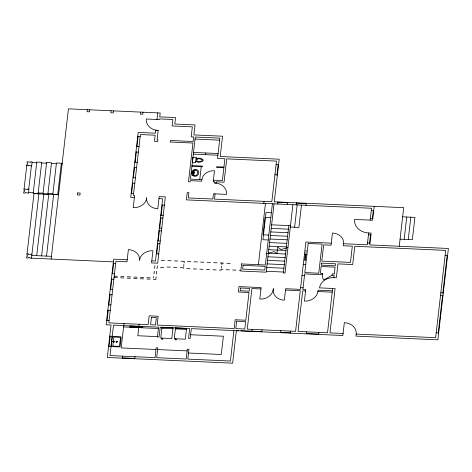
<?xml version="1.0" encoding="UTF-8"?>
<svg xmlns="http://www.w3.org/2000/svg" width="472" height="472" viewBox="0 0 472 472"><rect width="100%" height="100%" fill="white"/><g stroke="black" fill="none" stroke-linecap="round" stroke-linejoin="round"><path stroke-width="0.71" d="M195.019 169.95L194.942 170.103A1.794 1.469 -5.8 0 0 194.139 170.716M196.181 157.589L195.815 157.229L192.942 157.442M28.721 189.142L31.4 165.926M33.99 193.461L26.874 255.222L27.488 255.252L27.335 256.603L26.721 256.573L26.562 257.93L28.202 258.001L28.261 257.494L29.901 257.57L29.842 258.078L113.386 261.866M31.476 258.149L38.887 193.874M36.704 255.665L43.802 194.092M41.619 255.889L48.716 194.316M46.533 256.113L53.631 194.541M51.135 259.039L68.446 108.831L160.185 112.991L159.737 116.885L175.56 117.599L174.817 124.03L195.036 124.944L193.886 134.921L222.554 136.219L220.218 156.521L279.194 159.194L274.279 201.815L403.696 207.68L399.253 246.248M87.285 109.687L87.055 111.716L89.509 111.829L89.745 109.799M111.038 110.761L110.808 112.79L113.262 112.902L113.498 110.873M107.055 320.411L108.224 310.257M108.849 304.847L110.017 294.699M110.643 289.283L111.811 279.135M112.436 273.725L113.605 263.571M109.002 346.342L110.177 336.194M113.25 341.769L112.837 346.082L119.428 346.383L120.507 337.356L113.876 337.02L113.298 341.333M140.526 112.1L140.296 114.13L142.75 114.242L142.986 112.212M131.582 193.313L132.75 183.16M133.375 177.749L134.544 167.601M135.169 162.185L136.337 152.037M136.963 146.627L138.131 136.473M116.602 342.123L116.702 341.28L117.162 341.728L116.254 341.988L116.702 341.28M123.983 323.556L121.174 347.917L155.984 349.492M122.46 358.177L122.696 356.148M213.373 180.186L222.383 180.593L224.896 158.769L217.527 158.439L219.863 138.137L195.29 137.028L190.44 179.148L201.904 179.667L201.733 181.189L190.263 180.67L190.127 181.85L188.487 181.779L192.954 143.045L170.274 142.019L170.451 140.491L193.125 141.523L193.656 136.951L191.195 136.839L192.346 126.862L172.127 125.947L172.864 119.516L159.501 118.915L159.424 119.587L146.32 118.997A13.187 10.815 -5.8 0 0 158.179 130.414L157.088 139.889L157.908 139.924L157.731 141.447L154.456 141.299L155.158 135.204L140.414 134.538L133.393 195.432L134.62 195.491L133.222 207.668A12.36 10.142 -5.8 0 0 146.674 198.075L146.715 197.738M156.97 119.481L157.731 112.879M134.75 358.732L134.98 356.702M139.134 324.24L137.812 335.745L157.465 336.636M153.524 277.967L153.683 276.61M153.996 273.907L154.303 271.199M154.615 268.491L154.928 265.783M156.722 253.794L157.89 243.646M158.203 240.938L159.371 230.79M159.683 228.082L160.858 217.934M161.164 215.226L162.338 205.078M156.138 276.722L155.825 279.43L153.37 279.318M156.45 274.014L156.763 271.312M157.076 268.603L157.388 265.895M161.754 338.117L161.642 339.132L162.869 339.191L162.905 338.849L162.091 338.813L162.167 338.135M192.659 173.224L192.765 172.262L193.968 172.557L193.909 173.041L192.659 173.224L194.175 173L194.216 172.616L192.765 172.262M175.271 338.743L175.153 339.757L176.38 339.816L176.422 339.474L175.602 339.439L175.678 338.76M183.443 268.438L183.519 267.76L180.245 267.612M183.673 266.409L183.891 264.55M184.074 262.951L184.263 261.335L180.982 261.187M192.965 157.353L192.369 162.409L192.682 162.757L195.561 162.681L196.187 157.542M199.756 179.566L201.237 166.71M205.609 154.668L205.804 152.975M370.154 220.105L371.517 208.264L186.369 199.874L187.242 192.605L188.877 192.676L188.275 197.921L212.848 199.036L213.45 193.791L226.56 194.387A13.187 10.815 -5.8 0 0 214.701 182.965L214.837 181.779L213.197 181.708L214.465 170.693A11.564 9.487 -5.8 0 0 201.88 179.661M215.09 193.862L214.483 199.107L271.825 201.709L276.503 161.111L226.743 158.857L224.052 182.198L216.471 181.856L216.335 183.042L214.701 182.965M221.356 268.114L221.569 266.255M221.751 264.662L221.94 263.04M233.917 330.577L230.407 361.027L187.815 359.098L188.947 349.286L187.307 349.209L186.174 359.021L156.686 357.688L157.819 347.876L156.179 347.799L155.052 357.611L110 355.569L113.51 325.119L158.557 327.161L157.43 336.973L159.07 337.049L160.197 327.238L189.685 328.571L188.552 338.383L190.192 338.459L191.325 328.648L238.425 330.783M241.617 263.76L240.779 271.034L266.173 272.185L274.043 203.851M263.807 203.385L264.043 201.355M258.39 264.692L265.447 203.456M251.936 331.397L252.172 329.368M272.409 203.774L265.352 265.01L241.599 263.931M276.97 174.923L278.138 164.775M261.765 331.84L262.001 329.81M277.731 204.016L277.967 201.987M146.674 198.075A12.36 10.142 -5.8 0 0 157.79 208.783L159.194 196.606L165.342 196.883L157.695 263.193L151.553 262.91L152.957 250.732A12.36 10.142 -5.8 0 0 139.5 260.326A12.36 10.142 -5.8 0 0 128.384 249.617L126.98 261.801L115.923 261.299L108.825 322.872L148.143 324.653L149.158 315.856L158.167 316.264L157.152 325.06L234.153 328.547L235.162 319.75L245.812 320.234L249.01 292.493L238.36 292.009L238.985 286.598L261.099 287.601L259.777 299.1A12.36 10.142 -5.8 0 0 273.229 289.513L273.388 288.156M287.56 204.459L287.796 202.429M288.829 225.604L283.371 272.963L285.011 273.04L292.888 204.7M280.604 332.695L280.84 330.666M296.162 204.848L296.398 202.818M294.611 227.227L297.183 204.895M301.484 205.09L298.912 227.421L290.31 227.032M290.433 333.138L290.669 331.108M305.992 205.296L306.228 203.267M305.425 253.965L304.67 260.509L305.284 260.532L306.039 253.989M305.632 252.16L305.673 251.824M305.815 250.579L306.428 250.608M306.245 252.184L306.287 251.847M306.405 333.863L306.641 331.834M343.091 333.486L329.987 332.89L335.091 288.575L319.532 287.867A13.187 10.815 -5.8 0 1 333.881 277.636L334.158 275.264L332.111 275.176L323.91 279.973A9.888 8.112 -5.8 0 1 322.282 274.728L304.67 273.931L302.877 289.495L305.744 289.625L304.416 301.124A12.36 10.142 -5.8 0 0 317.874 291.531L318.028 290.18L332.365 290.829M322.282 274.728L322.435 273.377M318.694 334.418L318.93 332.388M332.111 275.176L332.264 273.819L334.312 273.913L335.091 267.146L321.166 266.515L320.388 273.282L322.842 273.394M332.636 288.463L327.527 332.778L298.038 331.444L302.717 290.846L305.585 290.976M343.557 243.723L343.321 245.759L352.33 246.166L350.46 262.402L321.792 261.104L323.662 244.868L331.037 245.198L332.435 233.02A12.36 10.142 -5.8 0 1 343.557 243.723L367.31 244.803L368.673 232.962A15.659 12.844 -5.8 0 1 354.59 219.403L372.614 220.218L374.213 206.347M240.879 330.896L342.855 335.515L344.342 322.659A13.187 10.815 -5.8 0 1 356.195 334.076L355.965 336.111L437.874 339.822L448.4 248.478L369.765 244.915L371.128 233.074L368.673 232.962M369.57 243.033L370.508 234.914M372.396 218.506L373.334 210.388M404.168 239.333L406.74 217.002M408.262 239.516L410.835 217.191M438.264 332.866L442.588 295.313M442.866 292.947L447.19 255.393M194.358 175.714L194.316 175.554A1.794 1.469 -5.8 0 1 193.662 174.876M193.579 172.463L193.791 171.725A3.829 3.145 -5.8 0 1 194.24 170.947A2.307 1.888 -5.8 0 1 194.918 170.368A0.944 0.773 -5.8 0 1 195.514 170.227L195.85 170.244A1.375 1.127 -5.8 0 1 196.57 170.457A2.413 1.976 -5.8 0 1 197.219 171.082A3.469 2.844 -5.8 0 1 197.561 171.908A4.926 4.041 -5.8 0 1 197.32 174.003A3.469 2.844 -5.8 0 1 196.789 174.793A2.413 1.976 -5.8 0 1 196.004 175.354A1.375 1.127 -5.8 0 1 195.249 175.495L194.912 175.484A0.944 0.773 -5.8 0 1 194.352 175.289A2.307 1.888 -5.8 0 1 193.809 174.658A3.829 3.145 -5.8 0 1 193.549 173.843L193.508 173.1M194.057 171.218L193.249 170.351M193.231 171.938C193.821 171.72 192.133 171.714 193.201 172.062M192.676 173.602L193.166 173.637L192.7 173.785M192.824 171.696L193.178 171.596M193.072 173.849L192.552 173.69L193.036 173.46M194.122 172.593L194.724 172.811L194.104 173.041M192.694 175.153L193.691 174.374M196.045 158.793L198.122 158.214A6.106 5.009 -5.8 0 1 200.37 158.321L202.293 159.076A2.891 2.372 -5.8 0 1 202.665 159.359L202.866 159.571A2.189 1.794 -5.8 0 1 203.225 160.403A2.153 1.764 -5.8 0 1 202.783 161.088L199.922 162.209A6.106 5.009 -5.8 0 1 197.674 162.108L195.75 161.353M266.65 253.747L274.031 251.588L276.964 253.629L277.501 247.051L281.153 249.511L287.95 247.523M158.179 130.414L155.719 130.301L155.388 133.175L138.19 132.396L130.703 197.355L134.39 197.52M137.718 136.455L140.178 136.567M195.06 139.057L219.633 140.166M136.55 146.609L139.01 146.715M193.52 152.421L218.093 153.53M193.325 154.108L217.899 155.223M135.93 152.019L138.385 152.132M276.09 164.681L278.545 164.793M134.756 162.167L137.216 162.279M191.998 165.613L202.541 166.091L202.464 166.769L191.921 166.292M223.94 167.058L216.571 166.728L216.495 167.401L223.864 167.737M62.174 163.241L56.439 162.982L52.829 194.316L58.563 194.576M32.049 162.557L36.704 162.769M41.619 162.993L46.533 163.212M51.413 163.436L56.363 163.66M62.097 163.92L61.277 163.884L57.826 193.862L58.646 193.898M134.136 167.584L136.591 167.696M274.922 174.835L277.377 174.941M26.745 165.719L28.379 165.79L28.438 165.283L31.659 165.938L32.126 161.878L30.485 161.808L30.426 162.315L27.211 161.66L27.057 163.011L27.671 163.041L27.512 164.392L26.898 164.362L23.913 190.287L24.526 190.316L24.373 191.667L23.753 191.638L23.6 192.995L25.24 193.066L25.299 192.558L28.515 193.213L28.981 189.154L27.346 189.083L27.287 189.591L24.066 188.93M132.962 177.732L135.423 177.844M132.343 183.142L134.797 183.254M131.169 193.296L133.629 193.402M277.925 202.323L287.755 202.771M296.357 203.161L306.186 203.603M28.591 192.541L33.252 192.747M38.167 192.971L43.076 193.195M47.955 193.414L52.905 193.638M158.964 198.635L162.645 198.8L155.477 261.051L151.789 260.88M33.972 193.65L58.546 194.765M371.287 210.294L373.741 210.406M161.925 205.06L164.386 205.172M402.646 216.819L414.929 217.374L412.357 239.699L400.073 239.145M271.376 212.736L266.049 212.5L262.91 239.729L268.238 239.971M370.349 218.412L372.809 218.524M270.81 217.645L265.022 217.38L263.016 234.808L268.804 235.068M160.757 215.208L163.212 215.32M160.445 217.917L162.905 218.029M271.63 224.825L290.469 225.675M271.217 228.377L288.421 229.156M368.461 234.82L370.915 234.932M270.81 231.929L288.008 232.708M159.276 228.064L161.731 228.177M270.403 235.481L287.601 236.26M158.964 230.773L161.424 230.885M367.523 242.944L369.983 243.05M269.99 239.033L287.194 239.811M331.267 243.168L305.874 242.018L300.416 289.383L285.672 288.716L284.35 300.216A12.36 10.142 -5.8 0 1 273.229 289.513M269.583 242.584L286.781 243.363M157.795 240.921L160.25 241.033M269.17 246.136L286.374 246.915M445.143 255.299L447.603 255.411M157.483 243.629L159.937 243.735M268.763 249.688L285.967 250.467M304.475 254.196L306.93 254.308M268.356 253.24L285.554 254.019M267.943 256.792L285.147 257.57M156.315 253.777L158.769 253.889M267.535 260.343L284.734 261.122M303.301 264.349L305.762 264.456M267.128 263.895L284.327 264.68M27.034 253.871L28.668 253.942L28.609 254.449L31.948 254.089M161.324 260.296L164.604 260.444M167.879 260.591L171.153 260.739M174.433 260.886L177.708 261.034M187.537 261.482L190.812 261.63M194.086 261.777L197.367 261.925M200.641 262.078L203.916 262.225M207.196 262.373L210.471 262.52M213.745 262.668L217.026 262.815M220.3 262.969L223.575 263.116M226.855 263.264L230.13 263.411M31.789 255.446L51.448 256.337M127.216 259.771L113.699 259.157L106.135 324.789L111.05 325.013L107.309 357.487L232.631 363.169L236.372 330.689L261.807 331.503M266.715 267.453L283.92 268.232M113.191 263.553L115.652 263.665M266.279 271.258L283.477 272.043M167.135 267.016L170.416 267.17M173.69 267.317L176.965 267.465M222.837 269.541L221.197 269.471L221.12 270.143L219.48 270.072M226.112 269.689L229.392 269.842M232.667 269.99L235.941 270.137M239.215 270.285L240.856 270.362M160.504 267.4L163.784 267.547M186.717 268.586L189.992 268.733M193.272 268.881L196.547 269.034M199.821 269.182L203.102 269.329M206.376 269.477L209.651 269.624M212.931 269.772L216.205 269.925M302.015 275.512L304.475 275.624M333.881 277.636L336.341 277.748L337.94 263.877L352.684 264.544L354.791 246.278L445.71 250.396L435.65 337.681L356.195 334.076M112.023 273.701L114.484 273.813M114.206 276.185L117.487 276.332M120.761 276.48L124.036 276.627M127.316 276.775L130.591 276.922M133.865 277.076L137.145 277.223M140.42 277.371L143.695 277.518M146.975 277.666L150.249 277.813M114.053 277.536L117.327 277.683M120.608 277.831L123.882 277.984M127.157 278.132L130.437 278.279M133.712 278.427L136.986 278.574M140.261 278.722L143.541 278.875M146.816 279.023L150.09 279.17M440.818 292.852L443.273 292.964M111.398 279.117L113.858 279.229M300.611 287.69L303.071 287.802M440.541 295.218L443.001 295.33M260.945 288.952L251.936 288.545L247.257 329.143L295.584 331.332L300.263 290.734L285.519 290.068M317.874 291.531L332.205 292.18M110.23 289.265L112.69 289.377M109.604 294.681L112.065 294.788M108.436 304.829L110.896 304.942M107.811 310.24L110.271 310.352M436.216 332.772L438.671 332.884M106.642 320.388L109.103 320.5M280.645 332.353L290.475 332.801M306.446 333.527L318.736 334.082M138.88 326.441L129.953 326.04L129.841 327.055L138.762 327.456M139.157 326.453L139.517 326.471M139.83 326.482L140.125 326.5M140.432 326.512L140.739 326.524M141.04 326.541L141.34 326.553M141.594 326.565L141.913 326.577M142.78 326.618L142.668 327.633M161.872 328.258L172.935 328.76M175.389 328.89L186.446 329.391M139.039 327.468L139.399 327.485M139.712 327.497L140.007 327.515M140.314 327.527L140.621 327.538M140.921 327.556L141.222 327.568M141.476 327.58L141.795 327.592M123.593 326.937L158.403 328.518M190.623 334.736L223.386 336.223L221.279 354.49L188.517 353.009M109.764 336.176L112.224 336.288M116.141 341.681L117.162 341.728M108.595 346.324L111.05 346.436M157.624 349.563L187.113 350.902M122.502 357.835L134.785 358.396M36.786 162.091L33.176 193.426L38.09 193.65L41.701 162.315L36.786 162.091M46.61 162.539L42.999 193.874L47.879 194.092L51.489 162.757L46.61 162.539M77.697 192.912L77.461 194.942L79.921 195.054L80.151 193.024L77.697 192.912M112.141 337.079L111.126 345.876A0.826 0.678 -5.8 0 0 111.87 346.59L119.239 346.92A0.826 0.678 -5.8 0 0 120.136 346.283L121.151 337.486A0.826 0.678 -5.8 0 0 120.413 336.772L113.038 336.442A0.826 0.678 -5.8 0 0 112.141 337.079M151.459 317.32L150.603 324.76L155.518 324.984L156.374 317.544L151.459 317.32M161.99 327.243L160.745 338.07L171.802 338.572L173.047 327.745L161.99 327.243M175.507 327.875L174.257 338.701L185.313 339.197L186.564 328.376L175.507 327.875M196.971 159.147L196.747 161.082L197.969 161.501A4.885 4.006 -5.8 0 0 199.768 161.583L201.444 161.123A1.693 1.392 -5.8 0 0 202.258 160.362A1.693 1.392 -5.8 0 0 201.615 159.542L200.075 158.922A4.885 4.006 -5.8 0 0 198.275 158.84L196.995 159.135M236.649 321.178L235.788 328.624L244.797 329.031L245.658 321.585L236.649 321.178M240.466 288.026L240.154 290.734L249.163 291.141L249.476 288.433L240.466 288.026M243.08 265.358L242.649 269.081L264.768 270.084L265.193 266.361L243.08 265.358M308.175 243.481L304.823 272.58L318.748 273.211L322.105 244.112L308.175 243.481M321.556 263.134L321.326 265.164L335.25 265.795L335.48 263.765L321.556 263.134M112.165 341.433C114.076 343.415 116.743 340.182 112.165 341.433M116.295 342.129A0.619 0.507 -5.8 0 0 117.268 341.734A0.619 0.507 -5.8 0 0 116.395 341.25A0.619 0.507 -5.8 0 0 116.295 342.129M192.446 175.165A3.64 2.985 -5.8 0 0 193.532 175.968A3.015 2.472 -5.8 0 0 196.163 176.091A3.64 2.985 -5.8 0 0 197.42 175.389A4.201 3.446 -5.8 0 0 198.299 174.339A4.909 4.024 -5.8 0 0 198.606 171.666A4.201 3.446 -5.8 0 0 197.98 170.545A3.64 2.985 -5.8 0 0 196.895 169.743A3.015 2.472 -5.8 0 0 194.263 169.619A3.64 2.985 -5.8 0 0 193.007 170.321A4.201 3.446 -5.8 0 0 192.128 171.371A4.909 4.024 -5.8 0 0 191.821 174.044A4.201 3.446 -5.8 0 0 192.446 175.165"/></g></svg>
